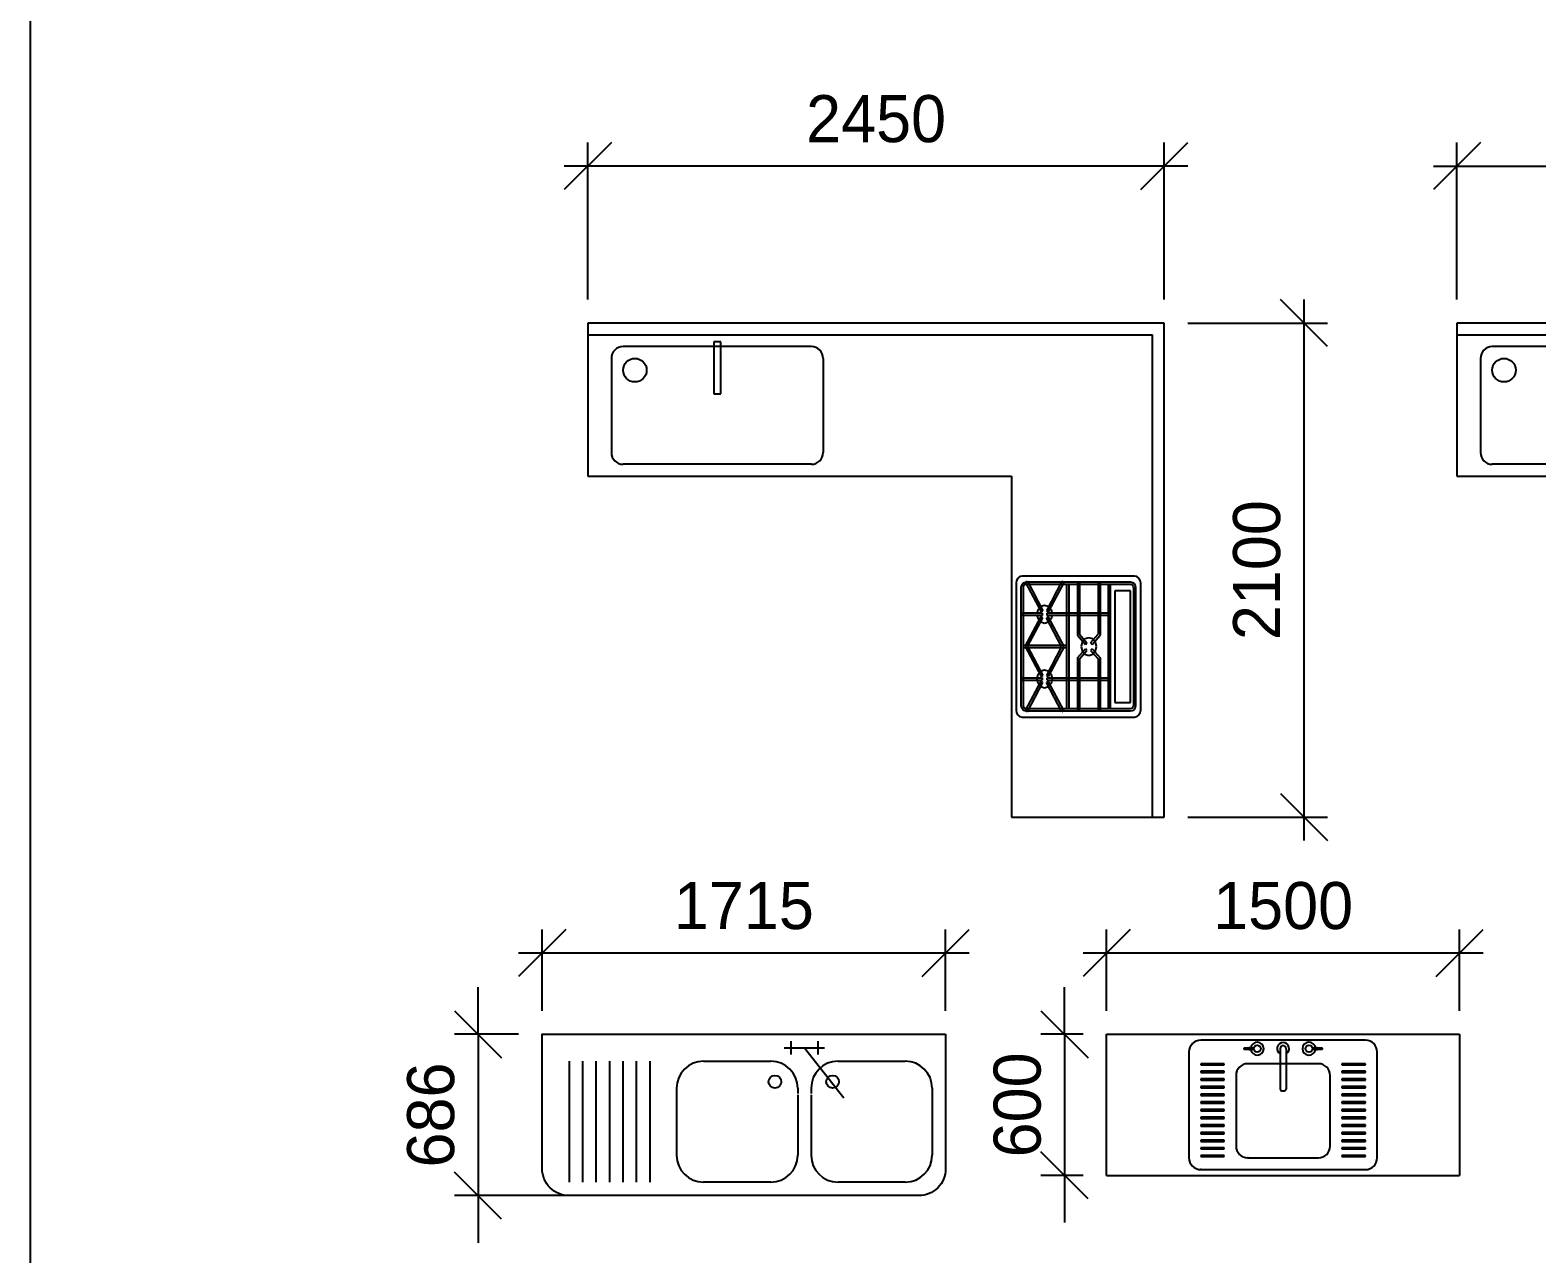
# Model space of a CAD drawing. Header units: millimetres. Extents: x 3103 to 179340, y -10977 to 70536.
# Drawn here: x 3103 to 9506, y 39563 to 44765 of the extents above; entities that cross this region are included whole.
import ezdxf

# ---------------------------------------------------------------- set-up
doc = ezdxf.new("R2010")
doc.units = ezdxf.units.MM
doc.header["$LTSCALE"] = 0.5
doc.layers.add('kuhnja', color=190, linetype='Continuous')
doc.layers.add('MEBEL', color=1, linetype='Continuous')
doc.styles.add('WROMLATS', font='wromlats.shx', dxfattribs={"bigfont": 'bigfont.shx'})
doc.dimstyles.new('juka', dxfattribs={"dimscale": 100, "dimtxt": 2, "dimasz": 2, "dimexe": 1, "dimexo": 1, "dimgap": 1, "dimtad": 1, "dimtoh": 1, "dimdec": 0, "dimzin": 0, "dimdsep": 46, "dimtxsty": 'WROMLATS', "dimblk": 'OBLIQUE', "dimcen": -3, "dimdle": 1, "dimclrd": 256, "dimclre": 256, "dimclrt": 256, "dimadec": 0, "dimazin": 0, "dimtfac": 1, "dimtdec": 0, "dimtix": 1, "dimtmove": 2, "dimatfit": 3, "dimldrblk": 'ORIGIN2', "dimfxl": 1, "dimtvp": 2.5, "dimtolj": 1, "dimtzin": 0, "dimarcsym": 0})

# ---------------------------------------------------------------- blocks, each defined once
blk = doc.blocks.new('Cab Base 3D_46')
at = {"layer": 'kuhnja', "linetype": 'Continuous'}
for p, q in [((0, 600), (1500, 600)), ((350, 525), (350, 75)), ((1100, 575), (400, 575)), ((737.2, 538.9), (737.2, 366.7)), ((762.8, 538.9), (762.8, 366.7)), ((1150, 75), (1150, 525)), ((500, 475.2), (400, 475.2)), ((400, 475.2), (400, 470.2)), ((400, 470.2), (500, 470.2)), ((500, 470.2), (500, 475.2)), ((900, 475), (600, 475)), ((1100, 475.2), (1000, 475.2)), ((1000, 475.2), (1000, 470.2)), ((1000, 470.2), (1100, 470.2)), ((1100, 470.2), (1100, 475.2)), ((500, 442.7), (400, 442.7)), ((400, 442.7), (400, 437.7)), ((400, 437.7), (500, 437.7)), ((500, 410.2), (400, 410.2)), ((400, 410.2), (400, 405.2)), ((400, 405.2), (500, 405.2)), ((500, 437.7), (500, 442.7)), ((500, 405.2), (500, 410.2)), ((550, 425), (550, 125)), ((950, 125), (950, 425)), ((1100, 442.7), (1000, 442.7)), ((1000, 442.7), (1000, 437.7)), ((1000, 437.7), (1100, 437.7)), ((1100, 410.2), (1000, 410.2)), ((1000, 410.2), (1000, 405.2)), ((1000, 405.2), (1100, 405.2)), ((1100, 437.7), (1100, 442.7)), ((1100, 405.2), (1100, 410.2)), ((500, 377.7), (400, 377.7)), ((400, 377.7), (400, 372.7)), ((400, 372.7), (500, 372.7)), ((500, 345.2), (400, 345.2)), ((400, 345.2), (400, 340.2)), ((400, 340.2), (500, 340.2)), ((500, 372.7), (500, 377.7)), ((500, 340.2), (500, 345.2)), ((1100, 377.7), (1000, 377.7)), ((1000, 377.7), (1000, 372.7)), ((1000, 372.7), (1100, 372.7)), ((1100, 345.2), (1000, 345.2)), ((1000, 345.2), (1000, 340.2)), ((1000, 340.2), (1100, 340.2)), ((1100, 372.7), (1100, 377.7)), ((1100, 340.2), (1100, 345.2)), ((500, 312.6), (400, 312.6)), ((400, 312.6), (400, 307.6)), ((400, 307.6), (500, 307.6)), ((500, 280.1), (400, 280.1)), ((400, 280.1), (400, 275.1)), ((400, 275.1), (500, 275.1)), ((500, 307.6), (500, 312.6)), ((500, 275.1), (500, 280.1)), ((1100, 312.6), (1000, 312.6)), ((1000, 312.6), (1000, 307.6)), ((1000, 307.6), (1100, 307.6)), ((1100, 280.1), (1000, 280.1)), ((1000, 280.1), (1000, 275.1)), ((1000, 275.1), (1100, 275.1)), ((1100, 307.6), (1100, 312.6)), ((1100, 275.1), (1100, 280.1)), ((500, 247.6), (400, 247.6)), ((400, 247.6), (400, 242.6)), ((400, 242.6), (500, 242.6)), ((500, 215.1), (400, 215.1)), ((400, 215.1), (400, 210.1)), ((400, 210.1), (500, 210.1)), ((500, 242.6), (500, 247.6)), ((500, 210.1), (500, 215.1)), ((1100, 247.6), (1000, 247.6)), ((1000, 247.6), (1000, 242.6)), ((1000, 242.6), (1100, 242.6)), ((1100, 215.1), (1000, 215.1)), ((1000, 215.1), (1000, 210.1)), ((1000, 210.1), (1100, 210.1)), ((1100, 242.6), (1100, 247.6)), ((1100, 210.1), (1100, 215.1)), ((500, 182.6), (400, 182.6)), ((400, 182.6), (400, 177.6)), ((400, 177.6), (500, 177.6)), ((500, 150), (400, 150)), ((400, 150), (400, 145)), ((400, 145), (500, 145)), ((500, 177.6), (500, 182.6)), ((500, 145), (500, 150)), ((1100, 182.6), (1000, 182.6)), ((1000, 182.6), (1000, 177.6)), ((1000, 177.6), (1100, 177.6)), ((1100, 150), (1000, 150)), ((1000, 150), (1000, 145)), ((1000, 145), (1100, 145)), ((1100, 177.6), (1100, 182.6)), ((1100, 145), (1100, 150)), ((500, 117.5), (400, 117.5)), ((400, 117.5), (400, 112.5)), ((400, 112.5), (500, 112.5)), ((500, 85), (400, 85)), ((400, 85), (400, 80)), ((400, 80), (500, 80)), ((500, 112.5), (500, 117.5)), ((500, 80), (500, 85)), ((600, 75), (900, 75)), ((1100, 117.5), (1000, 117.5)), ((1000, 117.5), (1000, 112.5)), ((1000, 112.5), (1100, 112.5)), ((1100, 85), (1000, 85)), ((1000, 85), (1000, 80)), ((1000, 80), (1100, 80)), ((1100, 112.5), (1100, 117.5)), ((1100, 80), (1100, 85)), ((0, 0), (1500, 0)), ((400, 25), (1100, 25))]:
    blk.add_line(p, q, dxfattribs=at)
at = {"layer": 'kuhnja'}
for p, q in [((0, 0), (0, 600)), ((1500, 600), (1500, 0))]:
    blk.add_line(p, q, dxfattribs=at)
at = {"layer": 'kuhnja', "linetype": 'Continuous'}
blk.add_lwpolyline([(737.2, 366.7), (738.2, 363.9), (740.9, 361.6), (745.1, 360), (750, 359.4), (754.9, 360), (759.1, 361.6), (761.8, 363.9), (762.8, 366.7)], dxfattribs=at)
for centre in [(640, 538.9), (860, 538.9)]:
    blk.add_circle(centre, 14.8, dxfattribs=at)
for centre, radius, start, end in [((400, 525), 50, 90, 180), ((584.4, 538.9), 1.88, 121.21701, 238.78299), ((606.5, 367.6), 174.4, 83.90469, 97.59721), ((606.5, 710.2), 174.4, 262.40279, 276.09531), ((640, 538.9), 27.7, 186.30318, 173.89577), ((750, 538.9), 25.6, 300, 240), ((750, 538.9), 12.8, 0, 180), ((860, 538.9), 27.7, 6.10423, 353.69682), ((893.5, 367.6), 174.4, 82.40279, 96.09531), ((893.5, 710.2), 174.4, 263.90469, 277.59721), ((915.6, 538.9), 1.88, 301.21701, 58.78299), ((1100, 525), 50, 0, 90), ((600, 425), 50, 90, 180), ((900, 425), 50, 0, 90), ((400, 75), 50, 180, 270), ((600, 125), 50, 180, 270), ((900, 125), 50, 270, 0), ((1100, 75), 50, 270, 0)]:
    blk.add_arc(centre, radius, start, end, dxfattribs=at)
for p in [(600, 75), (400, 25)]:
    blk.add_point(p, dxfattribs=at)
blk = doc.blocks.new('Kitchen_L2450x2100')
at = {"layer": 'kuhnja', "linetype": 'Continuous'}
for p, q in [((650, 2100), (0, 2100)), ((0, 2100), (0, 0)), ((50, 2100), (50, 50)), ((650, 650), (650, 2100)), ((107.8, 1666.2), (102.1, 1656.5)), ((116.4, 1672.7), (107.8, 1666.2)), ((126.5, 1675), (116.4, 1672.7)), ((603.5, 1675), (126.5, 1675)), ((613.7, 1672.7), (603.5, 1675)), ((622.3, 1666.2), (613.7, 1672.7)), ((628, 1656.5), (622.3, 1666.2)), ((102.1, 1656.5), (100, 1645)), ((100, 1645), (100, 1105)), ((122.1, 1625), (123.8, 1634.6)), ((122.1, 1125), (122.1, 1625)), ((123.8, 1634.6), (128.6, 1642.7)), ((128.6, 1642.7), (135.8, 1648.1)), ((131, 1624), (132.1, 1630.7)), ((131, 1126), (131, 1624)), ((132.1, 1630.7), (135, 1635.5)), ((135, 1635.5), (139.2, 1638.7)), ((135.8, 1648.1), (144.2, 1650)), ((139.2, 1638.7), (145.1, 1640)), ((144.2, 1650), (585.9, 1650)), ((210.5, 1612.5), (144.2, 1612.5)), ((144.2, 1612.5), (144.2, 1137.5)), ((145.1, 1640), (585, 1640)), ((210.5, 1137.5), (210.5, 1612.5)), ((228.1, 1640), (228.1, 1110)), ((237, 1640), (237, 1110)), ((272.3, 1422.9), (272.3, 1650)), ((281.1, 1427.1), (281.1, 1650)), ((360.6, 1427.1), (360.6, 1650)), ((369.5, 1422.9), (369.5, 1650)), ((404.8, 1640), (404.8, 1110)), ((413.6, 1640), (413.6, 1110)), ((427.5, 1647.4), (435.1, 1652.6)), ((427.5, 1647.4), (493.8, 1522.4)), ((435.1, 1652.6), (501.3, 1527.6)), ((582.1, 1652.6), (515.8, 1527.6)), ((589.7, 1647.4), (523.4, 1522.4)), ((582.1, 1652.6), (589.7, 1647.4)), ((585, 1640), (590.9, 1638.7)), ((585.9, 1650), (594.3, 1648.1)), ((590.9, 1638.7), (595.1, 1635.5)), ((594.3, 1648.1), (601.5, 1642.7)), ((595.1, 1635.5), (598, 1630.7)), ((598, 1630.7), (599.1, 1624)), ((599.1, 1624), (599.1, 1126)), ((601.5, 1642.7), (606.3, 1634.6)), ((606.3, 1634.6), (608, 1625)), ((608, 1625), (608, 1125)), ((630, 1645), (628, 1656.5)), ((630, 1105), (630, 1645)), ((492, 1545), (479.9, 1531.2)), ((508.6, 1550), (492, 1545)), ((525.1, 1545), (508.6, 1550)), ((537.3, 1531.2), (525.1, 1545)), ((497.5, 1517.5), (232.5, 1517.5)), ((232.5, 1517.5), (232.5, 1507.5)), ((497.5, 1507.5), (232.5, 1507.5)), ((426.1, 1375), (493.8, 1502.6)), ((436.4, 1375), (501.3, 1497.4)), ((479.9, 1531.2), (475.5, 1512.5)), ((475.5, 1512.5), (479.9, 1493.7)), ((479.9, 1493.7), (492, 1480)), ((492, 1480), (508.6, 1475)), ((493.8, 1522.4), (501.3, 1527.6)), ((501.3, 1497.4), (493.8, 1502.6)), ((497.5, 1517.5), (497.5, 1507.5)), ((508.6, 1475), (525.1, 1480)), ((515.8, 1527.6), (523.4, 1522.4)), ((523.4, 1502.6), (515.8, 1497.4)), ((580.7, 1375), (515.8, 1497.4)), ((519.6, 1507.5), (519.6, 1517.5)), ((608, 1517.5), (519.6, 1517.5)), ((608, 1507.5), (519.6, 1507.5)), ((591, 1375), (523.4, 1502.6)), ((525.1, 1480), (537.3, 1493.7)), ((541.7, 1512.5), (537.3, 1531.2)), ((537.3, 1493.7), (541.7, 1512.5)), ((306.7, 1384), (272.3, 1422.9)), ((313, 1391), (281.1, 1427.1)), ((320.9, 1412.5), (304.3, 1407.5)), ((337.4, 1407.5), (320.9, 1412.5)), ((360.6, 1427.1), (328.8, 1391)), ((369.5, 1422.9), (335, 1384)), ((306.7, 1366), (272.3, 1327.1)), ((313, 1359), (281.1, 1322.9)), ((292.2, 1393.7), (287.7, 1375)), ((287.7, 1375), (292.2, 1356.2)), ((304.3, 1407.5), (292.2, 1393.7)), ((292.2, 1356.2), (304.3, 1342.5)), ((306.7, 1384), (313, 1391)), ((313, 1359), (306.7, 1366)), ((328.8, 1391), (335, 1384)), ((335, 1366), (328.8, 1359)), ((360.6, 1322.9), (328.8, 1359)), ((369.5, 1327.1), (335, 1366)), ((349.6, 1393.7), (337.4, 1407.5)), ((337.4, 1342.5), (349.6, 1356.2)), ((354, 1375), (349.6, 1393.7)), ((349.6, 1356.2), (354, 1375)), ((413.6, 1380), (599.1, 1380)), ((413.6, 1370), (599.1, 1370)), ((426.1, 1375), (493.8, 1247.4)), ((436.4, 1375), (501.3, 1252.6)), ((580.7, 1375), (515.8, 1252.6)), ((591, 1375), (523.4, 1247.4)), ((272.3, 1100), (272.3, 1327.1)), ((281.1, 1100), (281.1, 1322.9)), ((304.3, 1342.5), (320.9, 1337.5)), ((320.9, 1337.5), (337.4, 1342.5)), ((360.6, 1100), (360.6, 1322.9)), ((369.5, 1100), (369.5, 1327.1)), ((232.5, 1242.5), (497.5, 1242.5)), ((232.5, 1242.5), (232.5, 1232.5)), ((232.5, 1232.5), (497.5, 1232.5)), ((427.5, 1102.6), (493.8, 1227.6)), ((435.1, 1097.4), (501.3, 1222.4)), ((479.9, 1256.2), (475.5, 1237.5)), ((475.5, 1237.5), (479.9, 1218.7)), ((492, 1270), (479.9, 1256.2)), ((479.9, 1218.7), (492, 1205)), ((508.6, 1275), (492, 1270)), ((493.8, 1247.4), (501.3, 1252.6)), ((501.3, 1222.4), (493.8, 1227.6)), ((497.5, 1242.5), (497.5, 1232.5)), ((525.1, 1270), (508.6, 1275)), ((515.8, 1252.6), (523.4, 1247.4)), ((523.4, 1227.6), (515.8, 1222.4)), ((582.1, 1097.4), (515.8, 1222.4)), ((519.6, 1242.5), (608, 1242.5)), ((519.6, 1232.5), (519.6, 1242.5)), ((519.6, 1232.5), (608, 1232.5)), ((589.7, 1102.6), (523.4, 1227.6)), ((537.3, 1256.2), (525.1, 1270)), ((525.1, 1205), (537.3, 1218.7)), ((541.7, 1237.5), (537.3, 1256.2)), ((537.3, 1218.7), (541.7, 1237.5)), ((492, 1205), (508.6, 1200)), ((508.6, 1200), (525.1, 1205)), ((100, 1105), (102.1, 1093.5)), ((102.1, 1093.5), (107.8, 1083.8)), ((123.8, 1115.4), (122.1, 1125)), ((128.6, 1107.3), (123.8, 1115.4)), ((135.8, 1101.9), (128.6, 1107.3)), ((132.1, 1119.3), (131, 1126)), ((135, 1114.5), (132.1, 1119.3)), ((139.2, 1111.3), (135, 1114.5)), ((144.2, 1100), (135.8, 1101.9)), ((145.1, 1110), (139.2, 1111.3)), ((144.2, 1137.5), (210.5, 1137.5)), ((585.9, 1100), (144.2, 1100)), ((585, 1110), (145.1, 1110)), ((435.1, 1097.4), (427.5, 1102.6)), ((589.7, 1102.6), (582.1, 1097.4)), ((590.9, 1111.3), (585, 1110)), ((594.3, 1101.9), (585.9, 1100)), ((595.1, 1114.5), (590.9, 1111.3)), ((601.5, 1107.3), (594.3, 1101.9)), ((598, 1119.3), (595.1, 1114.5)), ((599.1, 1126), (598, 1119.3)), ((606.3, 1115.4), (601.5, 1107.3)), ((608, 1125), (606.3, 1115.4)), ((622.3, 1083.8), (628, 1093.5)), ((628, 1093.5), (630, 1105)), ((107.8, 1083.8), (116.4, 1077.3)), ((116.4, 1077.3), (126.5, 1075)), ((126.5, 1075), (603.5, 1075)), ((603.5, 1075), (613.7, 1077.3)), ((613.7, 1077.3), (622.3, 1083.8)), ((2450, 650), (650, 650)), ((2450, 0), (2450, 650)), ((1500, 600), (2300, 600)), ((1450, 150), (1450, 550)), ((2350, 150), (2350, 550)), ((1915, 300), (1885, 300)), ((1885, 300), (1885, 80)), ((1915, 80), (1915, 300)), ((1500, 100), (2300, 100)), ((1885, 80), (1915, 80)), ((2450, 50), (50, 50)), ((0, 0), (2450, 0))]:
    blk.add_line(p, q, dxfattribs=at)
blk.add_circle((2250, 200), 50, dxfattribs=at)
for centre, start, end in [((1500, 550), 90, 180), ((2300, 550), 0, 90), ((1500, 150), 180, 270), ((2300, 150), 270, 0)]:
    blk.add_arc(centre, 50, start, end, dxfattribs=at)
blk = doc.blocks.new('Kitchen_L2600x1700')
at = {"layer": 'kuhnja', "linetype": 'Continuous'}
for p, q in [((650, 1700), (0, 1700)), ((0, 1700), (0, 0)), ((50, 1700), (50, 50)), ((650, 650), (650, 1700)), ((102.1, 1231.5), (100, 1220)), ((100, 1220), (100, 680)), ((107.8, 1241.2), (102.1, 1231.5)), ((116.4, 1247.7), (107.8, 1241.2)), ((126.5, 1250), (116.4, 1247.7)), ((123.8, 1209.6), (128.6, 1217.7)), ((603.5, 1250), (126.5, 1250)), ((128.6, 1217.7), (135.8, 1223.1)), ((135.8, 1223.1), (144.2, 1225)), ((144.2, 1225), (585.9, 1225)), ((272.3, 997.9), (272.3, 1225)), ((281.1, 1002.1), (281.1, 1225)), ((360.6, 1002.1), (360.6, 1225)), ((369.5, 997.9), (369.5, 1225)), ((427.5, 1222.4), (435.1, 1227.6)), ((427.5, 1222.4), (493.8, 1097.4)), ((435.1, 1227.6), (501.3, 1102.6)), ((582.1, 1227.6), (515.8, 1102.6)), ((589.7, 1222.4), (523.4, 1097.4)), ((582.1, 1227.6), (589.7, 1222.4)), ((585.9, 1225), (594.3, 1223.1)), ((594.3, 1223.1), (601.5, 1217.7)), ((601.5, 1217.7), (606.3, 1209.6)), ((613.7, 1247.7), (603.5, 1250)), ((622.3, 1241.2), (613.7, 1247.7)), ((628, 1231.5), (622.3, 1241.2)), ((630, 1220), (628, 1231.5)), ((630, 680), (630, 1220)), ((122.1, 1200), (123.8, 1209.6)), ((122.1, 700), (122.1, 1200)), ((131, 1199), (132.1, 1205.7)), ((131, 701), (131, 1199)), ((132.1, 1205.7), (135, 1210.5)), ((135, 1210.5), (139.2, 1213.7)), ((139.2, 1213.7), (145.1, 1215)), ((210.5, 1187.5), (144.2, 1187.5)), ((144.2, 1187.5), (144.2, 712.5)), ((145.1, 1215), (585, 1215)), ((210.5, 712.5), (210.5, 1187.5)), ((228.1, 1215), (228.1, 685)), ((237, 1215), (237, 685)), ((404.8, 1215), (404.8, 685)), ((413.6, 1215), (413.6, 685)), ((585, 1215), (590.9, 1213.7)), ((590.9, 1213.7), (595.1, 1210.5)), ((595.1, 1210.5), (598, 1205.7)), ((598, 1205.7), (599.1, 1199)), ((599.1, 1199), (599.1, 701)), ((606.3, 1209.6), (608, 1200)), ((608, 1200), (608, 700)), ((497.5, 1092.5), (232.5, 1092.5)), ((232.5, 1092.5), (232.5, 1082.5)), ((479.9, 1106.2), (475.5, 1087.5)), ((492, 1120), (479.9, 1106.2)), ((508.6, 1125), (492, 1120)), ((493.8, 1097.4), (501.3, 1102.6)), ((497.5, 1092.5), (497.5, 1082.5)), ((525.1, 1120), (508.6, 1125)), ((515.8, 1102.6), (523.4, 1097.4)), ((519.6, 1082.5), (519.6, 1092.5)), ((608, 1092.5), (519.6, 1092.5)), ((537.3, 1106.2), (525.1, 1120)), ((541.7, 1087.5), (537.3, 1106.2)), ((497.5, 1082.5), (232.5, 1082.5)), ((426.1, 950), (493.8, 1077.6)), ((436.4, 950), (501.3, 1072.4)), ((475.5, 1087.5), (479.9, 1068.7)), ((479.9, 1068.7), (492, 1055)), ((492, 1055), (508.6, 1050)), ((501.3, 1072.4), (493.8, 1077.6)), ((508.6, 1050), (525.1, 1055)), ((523.4, 1077.6), (515.8, 1072.4)), ((580.7, 950), (515.8, 1072.4)), ((608, 1082.5), (519.6, 1082.5)), ((591, 950), (523.4, 1077.6)), ((525.1, 1055), (537.3, 1068.7)), ((537.3, 1068.7), (541.7, 1087.5)), ((306.7, 959), (272.3, 997.9)), ((313, 966), (281.1, 1002.1)), ((292.2, 968.7), (287.7, 950)), ((304.3, 982.5), (292.2, 968.7)), ((320.9, 987.5), (304.3, 982.5)), ((306.7, 959), (313, 966)), ((337.4, 982.5), (320.9, 987.5)), ((360.6, 1002.1), (328.8, 966)), ((328.8, 966), (335, 959)), ((369.5, 997.9), (335, 959)), ((349.6, 968.7), (337.4, 982.5)), ((354, 950), (349.6, 968.7)), ((306.7, 941), (272.3, 902.1)), ((272.3, 675), (272.3, 902.1)), ((313, 934), (281.1, 897.9)), ((281.1, 675), (281.1, 897.9)), ((287.7, 950), (292.2, 931.2)), ((292.2, 931.2), (304.3, 917.5)), ((304.3, 917.5), (320.9, 912.5)), ((313, 934), (306.7, 941)), ((320.9, 912.5), (337.4, 917.5)), ((335, 941), (328.8, 934)), ((360.6, 897.9), (328.8, 934)), ((369.5, 902.1), (335, 941)), ((337.4, 917.5), (349.6, 931.2)), ((349.6, 931.2), (354, 950)), ((360.6, 675), (360.6, 897.9)), ((369.5, 675), (369.5, 902.1)), ((413.6, 955), (599.1, 955)), ((413.6, 945), (599.1, 945)), ((426.1, 950), (493.8, 822.4)), ((436.4, 950), (501.3, 827.6)), ((580.7, 950), (515.8, 827.6)), ((591, 950), (523.4, 822.4)), ((492, 845), (479.9, 831.2)), ((508.6, 850), (492, 845)), ((525.1, 845), (508.6, 850)), ((537.3, 831.2), (525.1, 845)), ((232.5, 817.5), (497.5, 817.5)), ((232.5, 817.5), (232.5, 807.5)), ((232.5, 807.5), (497.5, 807.5)), ((427.5, 677.6), (493.8, 802.6)), ((435.1, 672.4), (501.3, 797.4)), ((479.9, 831.2), (475.5, 812.5)), ((475.5, 812.5), (479.9, 793.7)), ((479.9, 793.7), (492, 780)), ((492, 780), (508.6, 775)), ((493.8, 822.4), (501.3, 827.6)), ((501.3, 797.4), (493.8, 802.6)), ((497.5, 817.5), (497.5, 807.5)), ((508.6, 775), (525.1, 780)), ((515.8, 827.6), (523.4, 822.4)), ((523.4, 802.6), (515.8, 797.4)), ((582.1, 672.4), (515.8, 797.4)), ((519.6, 817.5), (608, 817.5)), ((519.6, 807.5), (519.6, 817.5)), ((519.6, 807.5), (608, 807.5)), ((589.7, 677.6), (523.4, 802.6)), ((525.1, 780), (537.3, 793.7)), ((541.7, 812.5), (537.3, 831.2)), ((537.3, 793.7), (541.7, 812.5)), ((144.2, 712.5), (210.5, 712.5)), ((100, 680), (102.1, 668.5)), ((102.1, 668.5), (107.8, 658.8)), ((107.8, 658.8), (116.4, 652.3)), ((116.4, 652.3), (126.5, 650)), ((123.8, 690.4), (122.1, 700)), ((128.6, 682.3), (123.8, 690.4)), ((126.5, 650), (603.5, 650)), ((135.8, 676.9), (128.6, 682.3)), ((132.1, 694.3), (131, 701)), ((135, 689.5), (132.1, 694.3)), ((139.2, 686.3), (135, 689.5)), ((144.2, 675), (135.8, 676.9)), ((145.1, 685), (139.2, 686.3)), ((585.9, 675), (144.2, 675)), ((585, 685), (145.1, 685)), ((435.1, 672.4), (427.5, 677.6)), ((589.7, 677.6), (582.1, 672.4)), ((590.9, 686.3), (585, 685)), ((594.3, 676.9), (585.9, 675)), ((595.1, 689.5), (590.9, 686.3)), ((601.5, 682.3), (594.3, 676.9)), ((598, 694.3), (595.1, 689.5)), ((599.1, 701), (598, 694.3)), ((606.3, 690.4), (601.5, 682.3)), ((603.5, 650), (613.7, 652.3)), ((608, 700), (606.3, 690.4)), ((613.7, 652.3), (622.3, 658.8)), ((622.3, 658.8), (628, 668.5)), ((628, 668.5), (630, 680)), ((2600, 650), (650, 650)), ((2600, 0), (2600, 650)), ((1650, 600), (2450, 600)), ((1600, 150), (1600, 550)), ((2500, 150), (2500, 550)), ((2065, 300), (2035, 300)), ((2035, 300), (2035, 80)), ((2065, 80), (2065, 300)), ((1650, 100), (2450, 100)), ((2035, 80), (2065, 80)), ((2600, 50), (50, 50)), ((0, 0), (2600, 0))]:
    blk.add_line(p, q, dxfattribs=at)
blk.add_circle((2400, 200), 50, dxfattribs=at)
for centre, start, end in [((1650, 550), 90, 180), ((2450, 550), 0, 90), ((1650, 150), 180, 270), ((2450, 150), 270, 0)]:
    blk.add_arc(centre, 50, start, end, dxfattribs=at)
blk = doc.blocks.new('K10-5')
at = {"layer": 'kuhnja'}
for p, q in [((900, -50), (1050, -50)), ((925, -25), (925, -75)), ((975, -50), (1121.5, -236.4)), ((1025, -25), (1025, -75)), ((100, -100), (100, -550)), ((150, -100), (150, -550)), ((200, -100), (200, -550)), ((250, -100), (250, -550)), ((300, -100), (300, -550)), ((350, -100), (350, -550)), ((400, -100), (400, -550)), ((600, -100), (850, -100)), ((1100, -100), (1350, -100)), ((500, -200), (500, -450)), ((950, -200), (950, -220.2)), ((1000, -200), (1000, -220.2)), ((1450, -200), (1450, -450)), ((950, -225.2), (950, -450)), ((1000, -225.2), (1000, -450)), ((850, -550), (600, -550)), ((1350, -550), (1100, -550))]:
    blk.add_line(p, q, dxfattribs=at)
blk.add_lwpolyline([(1500, 0), (1500, -500, -0.414214), (1400, -600), (100, -600, -0.414214), (0, -500), (0, 0)], format="xyb", close=True, dxfattribs=at)
for centre in [(865.5, -176.5), (1079.6, -176.5)]:
    blk.add_circle(centre, 23.6, dxfattribs=at)
for centre, start, end in [((600, -200), 90, 180), ((850, -200), 0, 90), ((1100, -200), 90, 180), ((1350, -200), 0, 90), ((600, -450), 180, 270), ((850, -450), 270, 0), ((1100, -450), 180, 270), ((1350, -450), 270, 0)]:
    blk.add_arc(centre, 100, start, end, dxfattribs=at)
blk = doc.blocks.new('_Oblique')
at = {"color": 0, "lineweight": -2}
blk.add_line((-0.5, -0.5), (0.5, 0.5), dxfattribs=at)
blk = doc.blocks.new('*D743')
at = {"layer": 'Defpoints', "color": 0, "transparency": 16777216}
for p in [(5473, 44187.6), (5473, 43519.8), (7923, 43519.8)]:
    blk.add_point(p, dxfattribs=at)
at = {"layer": 'MEBEL', "lineweight": -2, "transparency": 16777216}
for p, q in [((5473, 43619.8), (5473, 44287.6)), ((7923, 43619.8), (7923, 44287.6)), ((8023, 44187.6), (5373, 44187.6))]:
    blk.add_line(p, q, dxfattribs=at)
at = {"layer": 'MEBEL', "lineweight": -2, "transparency": 16777216, "xscale": 200, "yscale": 200, "zscale": 200, "rotation": 180}
blk.add_blockref('_Oblique', (5473, 44187.6), dxfattribs=at)
at = {"layer": 'MEBEL', "lineweight": -2, "transparency": 16777216, "xscale": 200, "yscale": 200, "zscale": 200}
blk.add_blockref('_Oblique', (7923, 44187.6), dxfattribs=at)
at = {"layer": 'MEBEL', "transparency": 16777216, "insert": (6698, 44387.6), "char_height": 200, "attachment_point": 5, "style": 'WROMLATS'}
blk.add_mtext('\\A1;2450', dxfattribs=at)
blk = doc.blocks.new('_Origin2')
at = {"color": 0, "linetype": 'ByBlock', "lineweight": -2}
blk.add_line((-0.5, 0), (-1, 0), dxfattribs=at)
for radius in [0.5, 0.25]:
    blk.add_circle((0, 0), radius, dxfattribs=at)
blk = doc.blocks.new('*D744')
at = {"layer": 'Defpoints', "color": 0, "transparency": 16777216}
for p in [(7923, 43519.8), (7923, 41419.8), (8516.6, 41419.8)]:
    blk.add_point(p, dxfattribs=at)
at = {"layer": 'MEBEL', "lineweight": -2, "transparency": 16777216}
for p, q in [((8516.6, 43619.8), (8516.6, 41319.8)), ((8023, 43519.8), (8616.6, 43519.8)), ((8023, 41419.8), (8616.6, 41419.8))]:
    blk.add_line(p, q, dxfattribs=at)
at = {"layer": 'MEBEL', "lineweight": -2, "transparency": 16777216, "xscale": 200, "yscale": 200, "zscale": 200}
for p, rotation in [((8516.6, 43519.8), 90), ((8516.6, 41419.8), 270)]:
    blk.add_blockref('_Oblique', p, dxfattribs=dict(at, rotation=rotation))
at = {"layer": 'MEBEL', "transparency": 16777216, "insert": (8316.6, 42469.8), "char_height": 200, "attachment_point": 5, "rotation": 90, "style": 'WROMLATS'}
blk.add_mtext('\\A1;2100', dxfattribs=at)
blk = doc.blocks.new('*D745')
at = {"layer": 'Defpoints', "color": 0, "transparency": 16777216}
for p in [(11766.5, 44187.6), (9166.5, 43519.8), (11766.5, 43519.8)]:
    blk.add_point(p, dxfattribs=at)
at = {"layer": 'MEBEL', "lineweight": -2, "transparency": 16777216}
for p, q in [((9166.5, 43619.8), (9166.5, 44287.6)), ((11766.5, 43619.8), (11766.5, 44287.6)), ((9066.5, 44187.6), (11866.5, 44187.6))]:
    blk.add_line(p, q, dxfattribs=at)
at = {"layer": 'MEBEL', "lineweight": -2, "transparency": 16777216, "xscale": 200, "yscale": 200, "zscale": 200, "rotation": 180}
blk.add_blockref('_Oblique', (9166.5, 44187.6), dxfattribs=at)
at = {"layer": 'MEBEL', "lineweight": -2, "transparency": 16777216, "xscale": 200, "yscale": 200, "zscale": 200}
blk.add_blockref('_Oblique', (11766.5, 44187.6), dxfattribs=at)
at = {"layer": 'MEBEL', "transparency": 16777216, "insert": (10466.5, 44387.6), "char_height": 200, "attachment_point": 5, "style": 'WROMLATS'}
blk.add_mtext('\\A1;2600', dxfattribs=at)
blk = doc.blocks.new('*D752')
at = {"layer": 'Defpoints', "color": 0, "transparency": 16777216}
for p in [(6993.6, 40842.6), (5279.1, 40496.6), (6993.6, 40496.6)]:
    blk.add_point(p, dxfattribs=at)
at = {"layer": 'MEBEL', "lineweight": -2, "transparency": 16777216}
for p, q in [((5279.1, 40596.6), (5279.1, 40942.6)), ((6993.6, 40596.6), (6993.6, 40942.6)), ((5179.1, 40842.6), (7093.6, 40842.6))]:
    blk.add_line(p, q, dxfattribs=at)
at = {"layer": 'MEBEL', "lineweight": -2, "transparency": 16777216, "xscale": 200, "yscale": 200, "zscale": 200, "rotation": 180}
blk.add_blockref('_Oblique', (5279.1, 40842.6), dxfattribs=at)
at = {"layer": 'MEBEL', "lineweight": -2, "transparency": 16777216, "xscale": 200, "yscale": 200, "zscale": 200}
blk.add_blockref('_Oblique', (6993.6, 40842.6), dxfattribs=at)
at = {"layer": 'MEBEL', "transparency": 16777216, "insert": (6136.3, 41042.6), "char_height": 200, "attachment_point": 5, "style": 'WROMLATS'}
blk.add_mtext('\\A1;1715', dxfattribs=at)
blk = doc.blocks.new('*D753')
at = {"layer": 'Defpoints', "color": 0, "transparency": 16777216}
for p in [(5279.1, 40496.6), (5006.5, 39810.8), (5615.5, 39810.8)]:
    blk.add_point(p, dxfattribs=at)
at = {"layer": 'MEBEL', "lineweight": -2, "transparency": 16777216}
for p, q in [((5006.5, 40496.6), (5006.5, 40696.6)), ((5179.1, 40496.6), (4906.5, 40496.6)), ((5006.5, 40496.6), (5006.5, 39810.8)), ((5515.5, 39810.8), (4906.5, 39810.8)), ((5006.5, 39810.8), (5006.5, 39610.8))]:
    blk.add_line(p, q, dxfattribs=at)
at = {"layer": 'MEBEL', "lineweight": -2, "transparency": 16777216, "xscale": 200, "yscale": 200, "zscale": 200}
for p, rotation in [((5006.5, 40496.6), 270), ((5006.5, 39810.8), 90)]:
    blk.add_blockref('_Oblique', p, dxfattribs=dict(at, rotation=rotation))
at = {"layer": 'MEBEL', "transparency": 16777216, "insert": (4806.5, 40153.7), "char_height": 200, "attachment_point": 5, "rotation": 90, "style": 'WROMLATS'}
blk.add_mtext('\\A1;686', dxfattribs=at)
blk = doc.blocks.new('*D754')
at = {"layer": 'Defpoints', "color": 0, "transparency": 16777216}
for p in [(7677.9, 40496.6), (7498.9, 39896.6), (7677.9, 39896.6)]:
    blk.add_point(p, dxfattribs=at)
at = {"layer": 'MEBEL', "lineweight": -2, "transparency": 16777216}
for p, q in [((7498.9, 40496.6), (7498.9, 40696.6)), ((7577.9, 40496.6), (7398.9, 40496.6)), ((7498.9, 40496.6), (7498.9, 39896.6)), ((7577.9, 39896.6), (7398.9, 39896.6)), ((7498.9, 39896.6), (7498.9, 39696.6))]:
    blk.add_line(p, q, dxfattribs=at)
at = {"layer": 'MEBEL', "lineweight": -2, "transparency": 16777216, "xscale": 200, "yscale": 200, "zscale": 200}
for p, rotation in [((7498.9, 40496.6), 270), ((7498.9, 39896.6), 90)]:
    blk.add_blockref('_Oblique', p, dxfattribs=dict(at, rotation=rotation))
at = {"layer": 'MEBEL', "transparency": 16777216, "insert": (7298.9, 40196.6), "char_height": 200, "attachment_point": 5, "rotation": 90, "style": 'WROMLATS'}
blk.add_mtext('\\A1;600', dxfattribs=at)
blk = doc.blocks.new('*D755')
at = {"layer": 'Defpoints', "color": 0, "transparency": 16777216}
for p in [(9177.9, 40842.6), (7677.9, 40496.6), (9177.9, 40496.6)]:
    blk.add_point(p, dxfattribs=at)
at = {"layer": 'MEBEL', "lineweight": -2, "transparency": 16777216}
for p, q in [((7677.9, 40596.6), (7677.9, 40942.6)), ((9177.9, 40596.6), (9177.9, 40942.6)), ((7577.9, 40842.6), (9277.9, 40842.6))]:
    blk.add_line(p, q, dxfattribs=at)
at = {"layer": 'MEBEL', "lineweight": -2, "transparency": 16777216, "xscale": 200, "yscale": 200, "zscale": 200, "rotation": 180}
blk.add_blockref('_Oblique', (7677.9, 40842.6), dxfattribs=at)
at = {"layer": 'MEBEL', "lineweight": -2, "transparency": 16777216, "xscale": 200, "yscale": 200, "zscale": 200}
blk.add_blockref('_Oblique', (9177.9, 40842.6), dxfattribs=at)
at = {"layer": 'MEBEL', "transparency": 16777216, "insert": (8427.9, 41042.6), "char_height": 200, "attachment_point": 5, "style": 'WROMLATS'}
blk.add_mtext('\\A1;1500', dxfattribs=at)

msp = doc.modelspace()

# ---------------------------------------------------------------- linework, layer by layer
at = {"layer": 'MEBEL'}
msp.add_lwpolyline([(3103, 26462.1), (30399.5, 26462.1), (30399.5, 55020.6), (3103, 55020.6)], close=True, dxfattribs=at)

# ---------------------------------------------------------------- block references
at = {"layer": 'MEBEL', "rotation": 180}
for name, p in [('Kitchen_L2450x2100', (7923, 43519.8)), ('Kitchen_L2600x1700', (11766.5, 43519.8))]:
    msp.add_blockref(name, p, dxfattribs=at)
at = {"layer": 'MEBEL', "xscale": 1.142999999996391, "yscale": 1.142999999996391, "zscale": 1.142999999996391}
msp.add_blockref('K10-5', (5279.1, 40496.6), dxfattribs=at)
at = {"layer": 'MEBEL'}
msp.add_blockref('Cab Base 3D_46', (7677.9, 39896.6), dxfattribs=at)

# ---------------------------------------------------------------- dimensions: what is measured, and where the dimension line sits
for base, p1, p2, picture, middle in [((5473, 44187.6), (7923, 43519.8), (5473, 43519.8), '*D743', (6698, 44387.6)), ((11766.5, 44187.6), (9166.5, 43519.8), (11766.5, 43519.8), '*D745', (10466.5, 44387.6)), ((6993.5680874, 40842.5507061), (5279.0680874, 40496.5756448), (6993.5680874, 40496.5756448), '*D752', (6136.3180874, 41042.5507061)), ((9177.9, 40842.6), (7677.9, 40496.6), (9177.9, 40496.6), '*D755', (8427.9, 41042.6))]:
    dim = msp.add_linear_dim(base=base, p1=p1, p2=p2, dimstyle='juka', dxfattribs=at)
    dim.commit()
    dim.dimension.update_dxf_attribs({"geometry": picture, "text_midpoint": middle})
for base, p1, p2, picture, middle in [((8516.6, 41419.8), (7923, 43519.8), (7923, 41419.8), '*D744', (8316.6, 42469.8)), ((5006.5, 39810.8), (5279.1, 40496.6), (5615.5, 39810.8), '*D753', (4806.5, 40153.7)), ((7498.9, 39896.6), (7677.9, 40496.6), (7677.9, 39896.6), '*D754', (7298.9, 40196.6))]:
    dim = msp.add_linear_dim(base=base, p1=p1, p2=p2, angle=90, dimstyle='juka', dxfattribs=at)
    dim.commit()
    dim.dimension.update_dxf_attribs({"geometry": picture, "text_midpoint": middle})

doc.saveas('drawing.dxf')
